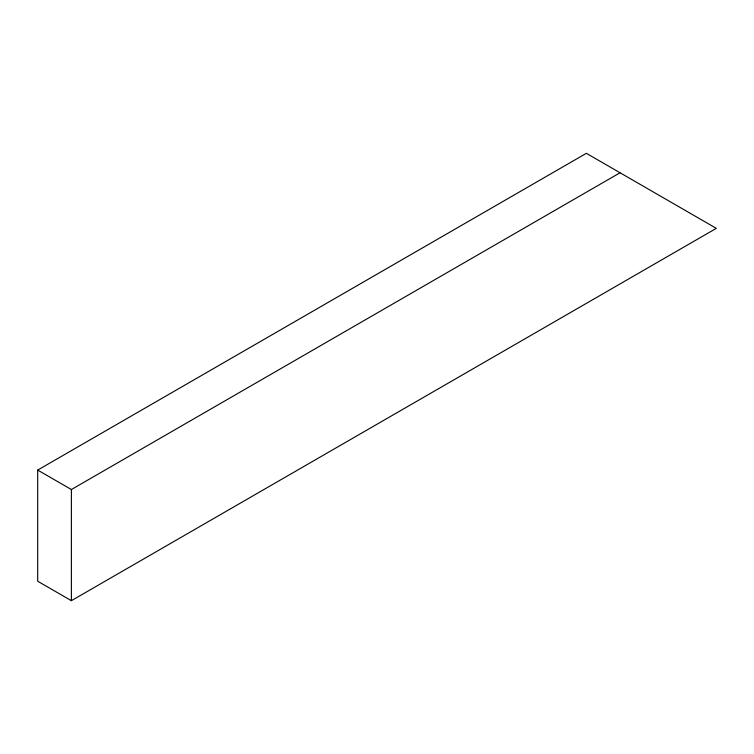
<?xml version="1.0" encoding="UTF-8"?>
<svg xmlns="http://www.w3.org/2000/svg" width="754" height="754" viewBox="0 0 754 754"><rect width="100%" height="100%" fill="white"/><g stroke="black" fill="none" stroke-linecap="round" stroke-linejoin="round"><path stroke-width="1.13" d="M37.7 470.081L586.358 153.316L716.3 228.349L71.385 600.684L37.7 581.23L37.7 470.081L71.385 489.534L620.042 172.77M71.385 489.534L71.385 600.684"/></g></svg>
